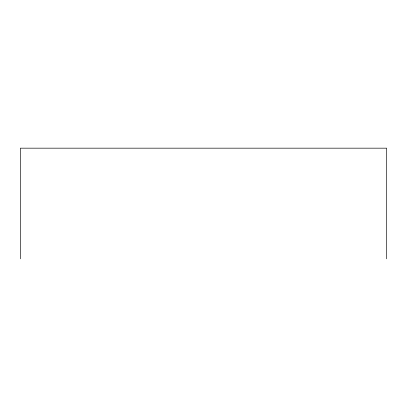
<?xml version="1.0" encoding="UTF-8"?>
<svg xmlns="http://www.w3.org/2000/svg" width="407" height="407" viewBox="0 0 407 407"><rect width="100%" height="100%" fill="white"/><g stroke="black" fill="none" stroke-linecap="round" stroke-linejoin="round"><path stroke-width="0.61" d="M386.65 258.827L386.65 148.173L20.35 148.173L20.35 258.827"/></g></svg>
